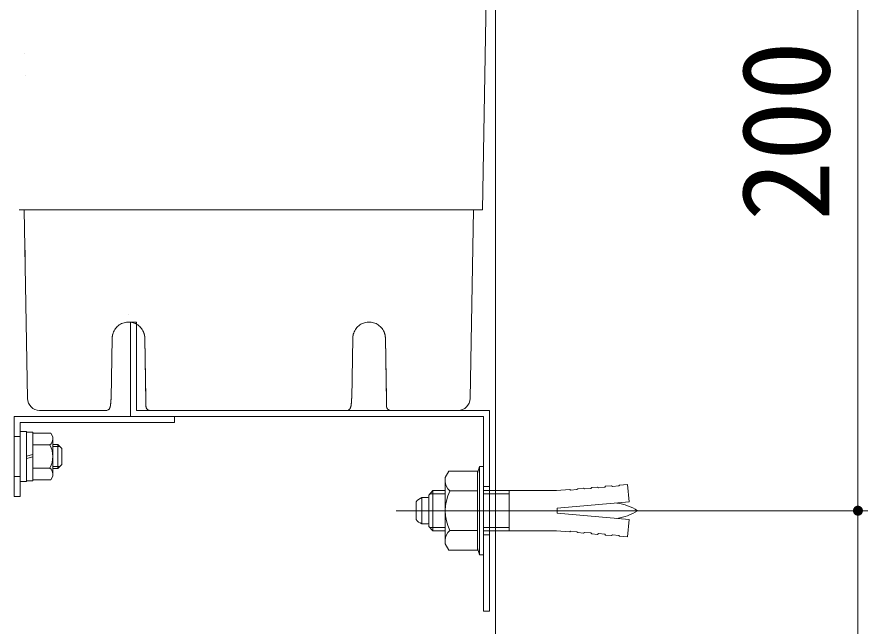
# Model space of a CAD drawing. Units: millimetres on the paper, scale 1:10. Extents: x -5513 to 202, y -3089 to 145.
# Drawn here: x 30.07 to 51.29, y 1.1 to 16.3 of the extents above; entities that cross this region are included whole.
import ezdxf
from ezdxf.enums import TextEntityAlignment as Align

# ---------------------------------------------------------------- set-up
doc = ezdxf.new("R2010")
doc.units = ezdxf.units.MM
doc.linetypes.add('DASHED', pattern=[7.5, 6, -1.5])
doc.linetypes.add('USER1', pattern=[2.38125, 1.5875, -0.79375])
for name, color, linetype, lineweight in [('0-1_0', 7, 'Continuous', 13), ('0-6_UM_PROD_BODY_0', 253, 'Continuous', 13), ('0-7_新しいレイヤ 1', 4, 'Continuous', 13)]:
    doc.layers.add(name, color=color, linetype=linetype, lineweight=lineweight)
doc.styles.add('ＭＳ ゴシック', font='')
doc.styles.get('ＭＳ ゴシック').set_extended_font_data('MS Gothic')

msp = doc.modelspace()

# ---------------------------------------------------------------- linework, layer by layer
at = {"layer": '0-1_0'}
for p, q in [((51.042, 4), (51.042, 24)), ((44, 4), (51.292, 4)), ((44, 4), (51.292, 4)), ((51.042, -26), (51.042, 4))]:
    msp.add_line(p, q, dxfattribs=at)
at = {"layer": '0-1_0', "color": 8}
for p, q in [((30.31, 5.928), (30.31, 4.773)), ((30.46, 5.639), (30.89, 5.639)), ((30.96, 5.597), (31.139, 5.597)), ((30.31, 5.362), (30.46, 5.402)), ((30.31, 5.3), (30.46, 5.34)), ((30.96, 5.105), (31.139, 5.105)), ((41.6, 5.1), (41.6, 2.9)), ((30.46, 5.062), (30.89, 5.062)), ((40.75, 4.5), (40.439, 4.5)), ((41.55, 4.491), (40.86, 4.491)), ((42.342, 4.5), (42.342, 3.5)), ((40.022, 3.778), (40.022, 4.223)), ((46.042, 4), (39.522, 4)), ((40.75, 3.5), (40.439, 3.5)), ((41.55, 3.51), (40.86, 3.51))]:
    msp.add_line(p, q, dxfattribs=at)
at = {"layer": '0-1_0', "color": 4}
msp.add_lwpolyline([(30, 6.351), (34, 6.351), (34, 6.201), (30.15, 6.201), (30.15, 4.351), (30, 4.351)], close=True, dxfattribs=at)
at = {"layer": '0-1_0', "color": 8}
for points in [[(30.15, 4.726), (30.31, 4.726), (30.31, 5.976), (30.15, 5.976)], [(30.31, 5.961), (30.46, 5.961), (30.46, 4.741), (30.31, 4.741)], [(41.55, 4.982), (41.55, 3.019), (40.84, 3.019), (40.75, 3.175), (40.75, 4.825), (40.84, 4.982)], [(40.342, 4.39), (40.439, 4.5), (40.439, 3.5), (40.342, 3.61)]]:
    msp.add_lwpolyline(points, close=True, dxfattribs=at)
at = {"layer": '0-1_0', "color": 4, "linetype": 'DASHED'}
for points in [[(30, 5.851), (30.15, 5.851), (30.15, 4.851), (30, 4.851)], [(41.7, 3.4), (41.85, 3.4), (41.85, 4.6), (41.7, 4.6)]]:
    msp.add_lwpolyline(points, close=True, dxfattribs=at)
at = {"layer": '0-1_0', "color": 8}
for points in [[(30.46, 5.928), (30.91, 5.928), (30.96, 5.841), (30.96, 4.861), (30.91, 4.773), (30.46, 4.773)], [(30.96, 5.051), (31.085, 5.051), (31.085, 5.651), (30.96, 5.651)], [(31.085, 5.651), (31.185, 5.551), (31.185, 5.151), (31.085, 5.051)], [(41.55, 3.069), (41.6, 2.9), (41.7, 2.9), (41.7, 5.1), (41.6, 5.1), (41.55, 4.932)], [(41.7, 4.5), (43.523, 4.5), (43.853, 4.529), (43.874, 4.511), (44.034, 4.525), (44.052, 4.547), (44.201, 4.56), (44.223, 4.542), (44.382, 4.555), (44.401, 4.577), (44.55, 4.59), (44.572, 4.572), (44.731, 4.586), (44.749, 4.608), (44.899, 4.621), (44.92, 4.603), (45.08, 4.616), (45.098, 4.638), (45.297, 4.656), (45.336, 4.217), (43.542, 4.06), (43.542, 3.94), (45.336, 3.784), (45.297, 3.345), (45.098, 3.363), (45.08, 3.384), (44.92, 3.398), (44.899, 3.38), (44.749, 3.393), (44.731, 3.415), (44.572, 3.429), (44.55, 3.411), (44.401, 3.424), (44.382, 3.445), (44.223, 3.459), (44.201, 3.441), (44.052, 3.454), (44.034, 3.476), (43.874, 3.49), (43.853, 3.472)], [(40.317, 4.325), (40.163, 4.325), (40.163, 3.675), (40.317, 3.675)], [(40.368, 4.419), (40.75, 4.419), (40.368, 4.419)], [(41.7, 4.419), (42.342, 4.419), (41.7, 4.419)], [(40.368, 3.582), (40.75, 3.582), (40.368, 3.582)], [(42.184, 3.582), (42.342, 3.582), (41.7, 3.582)], [(43.853, 3.472), (43.523, 3.5), (41.7, 3.5)]]:
    msp.add_lwpolyline(points, dxfattribs=at)
for centre, radius, start, end in [((30.757, 5.794), 0.203, 310.6671, 356.4624), ((30.333, 5.351), 0.627, 332.5775, 27.4225), ((30.757, 4.908), 0.203, 3.5377, 49.3329), ((41.1, 4.747), 0.351, 182.1031, 226.7988), ((41.896, 4), 1.146, 154.6539, 205.3461), ((40.292, 4), 0.35, 111.787, 140.482), ((40.317, 4.3), 0.025, 0, 90), ((44.879, 3), 1.2, 56.443, 82.688), ((44.879, 5), 1.2, 277.312, 303.557), ((40.292, 4), 0.35, 219.518, 248.213), ((40.317, 3.7), 0.025, 270, 0), ((41.1, 3.254), 0.351, 133.2012, 177.8969)]:
    msp.add_arc(centre, radius, start, end, dxfattribs=at)
at = {"layer": '0-1_0'}
for points in [[(51.166, 4.018), (50.921, 4.033), (50.918, 4.011)], [(51.166, 4.018), (50.921, 4.033), (50.918, 4.011)], [(51.162, 4.036), (50.929, 4.053), (50.921, 4.033)], [(51.162, 4.036), (50.929, 4.053), (50.921, 4.033)], [(51.162, 4.036), (50.921, 4.033), (51.166, 4.018)], [(51.162, 4.036), (50.921, 4.033), (51.166, 4.018)], [(51.155, 4.054), (50.939, 4.071), (50.929, 4.053)], [(51.155, 4.054), (50.939, 4.071), (50.929, 4.053)], [(51.155, 4.054), (50.929, 4.053), (51.162, 4.036)], [(51.155, 4.054), (50.929, 4.053), (51.162, 4.036)], [(51.145, 4.072), (50.952, 4.087), (50.939, 4.071)], [(51.145, 4.072), (50.952, 4.087), (50.939, 4.071)], [(51.145, 4.072), (50.939, 4.071), (51.155, 4.054)], [(51.145, 4.072), (50.939, 4.071), (51.155, 4.054)], [(51.131, 4.088), (50.965, 4.099), (50.952, 4.087)], [(51.131, 4.088), (50.965, 4.099), (50.952, 4.087)], [(51.131, 4.088), (50.952, 4.087), (51.145, 4.072)], [(51.131, 4.088), (50.952, 4.087), (51.145, 4.072)], [(51.114, 4.103), (50.98, 4.109), (50.965, 4.099)], [(51.114, 4.103), (50.98, 4.109), (50.965, 4.099)], [(51.114, 4.103), (50.965, 4.099), (51.131, 4.088)], [(51.114, 4.103), (50.965, 4.099), (51.131, 4.088)], [(51.095, 4.114), (50.995, 4.116), (50.98, 4.109)], [(51.095, 4.114), (50.995, 4.116), (50.98, 4.109)], [(51.095, 4.114), (50.98, 4.109), (51.114, 4.103)], [(51.095, 4.114), (50.98, 4.109), (51.114, 4.103)], [(51.074, 4.121), (51.013, 4.122), (50.995, 4.116)], [(51.074, 4.121), (51.013, 4.122), (50.995, 4.116)], [(51.074, 4.121), (50.995, 4.116), (51.095, 4.114)], [(51.074, 4.121), (50.995, 4.116), (51.095, 4.114)], [(51.053, 4.125), (51.013, 4.122), (51.074, 4.121)], [(51.053, 4.125), (51.032, 4.125), (51.013, 4.122)], [(51.053, 4.125), (51.013, 4.122), (51.074, 4.121)], [(51.053, 4.125), (51.032, 4.125), (51.013, 4.122)], [(51.166, 4.018), (50.918, 4.011), (51.167, 4)], [(51.166, 4.018), (50.918, 4.011), (51.167, 4)], [(51.167, 4), (50.918, 4.011), (50.918, 3.989)], [(51.167, 4), (50.918, 4.011), (50.918, 3.989)], [(51.167, 4), (50.918, 3.989), (51.166, 3.983)], [(51.167, 4), (50.918, 3.989), (51.166, 3.983)], [(51.166, 3.983), (50.918, 3.989), (50.921, 3.968)], [(51.166, 3.983), (50.918, 3.989), (50.921, 3.968)], [(51.166, 3.983), (50.921, 3.968), (51.162, 3.965)], [(51.166, 3.983), (50.921, 3.968), (51.162, 3.965)], [(51.162, 3.965), (50.921, 3.968), (50.929, 3.947)], [(51.162, 3.965), (50.921, 3.968), (50.929, 3.947)], [(51.162, 3.965), (50.929, 3.947), (51.155, 3.947)], [(51.162, 3.965), (50.929, 3.947), (51.155, 3.947)], [(51.155, 3.947), (50.929, 3.947), (50.939, 3.93)], [(51.155, 3.947), (50.929, 3.947), (50.939, 3.93)], [(51.155, 3.947), (50.939, 3.93), (51.145, 3.929)], [(51.155, 3.947), (50.939, 3.93), (51.145, 3.929)], [(51.145, 3.929), (50.939, 3.93), (50.952, 3.914)], [(51.145, 3.929), (50.939, 3.93), (50.952, 3.914)], [(51.145, 3.929), (50.952, 3.914), (51.131, 3.912)], [(51.145, 3.929), (50.952, 3.914), (51.131, 3.912)], [(51.131, 3.912), (50.952, 3.914), (50.965, 3.902)], [(51.131, 3.912), (50.952, 3.914), (50.965, 3.902)], [(51.131, 3.912), (50.965, 3.902), (51.114, 3.898)], [(51.131, 3.912), (50.965, 3.902), (51.114, 3.898)], [(51.114, 3.898), (50.965, 3.902), (50.98, 3.892)], [(51.114, 3.898), (50.965, 3.902), (50.98, 3.892)], [(51.114, 3.898), (50.98, 3.892), (51.095, 3.887)], [(51.114, 3.898), (50.98, 3.892), (51.095, 3.887)], [(51.095, 3.887), (50.98, 3.892), (50.995, 3.885)], [(51.095, 3.887), (50.98, 3.892), (50.995, 3.885)], [(51.095, 3.887), (50.995, 3.885), (51.074, 3.88)], [(51.095, 3.887), (50.995, 3.885), (51.074, 3.88)], [(51.074, 3.88), (50.995, 3.885), (51.013, 3.879)], [(51.074, 3.88), (50.995, 3.885), (51.013, 3.879)], [(51.074, 3.88), (51.013, 3.879), (51.053, 3.876)], [(51.074, 3.88), (51.013, 3.879), (51.053, 3.876)], [(51.053, 3.876), (51.013, 3.879), (51.032, 3.876)], [(51.053, 3.876), (51.013, 3.879), (51.032, 3.876)]]:
    msp.add_solid(points, dxfattribs=at)
at = {"layer": '0-6_UM_PROD_BODY_0'}
for p, q in [((41.85, 21.5), (41.675, 11.5)), ((30.261, 15.39), (30.261, 15.39)), ((30.271, 14.84), (30.271, 14.84)), ((30.324, 11.5), (30.119, 11.5)), ((30.248, 11.499), (30.331, 6.794)), ((30.251, 11.5), (30.251, 11.5)), ((41.375, 11.5), (30.324, 11.5)), ((41.451, 11.499), (41.369, 6.794)), ((41.675, 11.5), (41.375, 11.5)), ((30.261, 10.774), (30.261, 10.774)), ((30.261, 10.774), (30.271, 10.224)), ((32.416, 6.794), (32.443, 8.299)), ((33.257, 8.299), (33.283, 6.794)), ((38.417, 6.794), (38.443, 8.299)), ((39.257, 8.299), (39.283, 6.794)), ((33.283, 6.794), (33.286, 6.598)), ((39.283, 6.794), (39.287, 6.598)), ((32.313, 6.499), (30.632, 6.499)), ((33.138, 6.501), (33.138, 6.499)), ((38.313, 6.499), (33.386, 6.499)), ((41.068, 6.499), (39.387, 6.499))]:
    msp.add_line(p, q, dxfattribs=at)
at = {"layer": '0-6_UM_PROD_BODY_0', "linetype": 'USER1'}
for p, q in [((30.263, 15.39), (30.263, 15.39)), ((30.271, 14.84), (30.273, 14.84)), ((30.273, 14.84), (30.273, 14.84)), ((41.449, 11.5), (41.449, 11.5)), ((30.263, 10.774), (30.263, 10.774)), ((30.263, 10.774), (30.263, 10.774)), ((30.271, 10.224), (30.273, 10.224)), ((30.273, 10.224), (30.273, 10.224)), ((30.273, 10.224), (30.273, 10.224)), ((32.847, 8.899), (32.849, 8.899)), ((32.849, 8.899), (32.851, 8.899)), ((32.849, 8.899), (32.851, 8.899)), ((32.443, 8.299), (32.443, 8.299)), ((33.257, 8.299), (33.286, 6.598)), ((33.257, 8.299), (33.257, 8.299)), ((33.257, 8.299), (33.257, 8.299)), ((38.443, 8.299), (38.443, 8.299)), ((39.257, 8.299), (39.287, 6.598)), ((39.257, 8.299), (39.257, 8.299)), ((32.313, 6.499), (32.313, 6.499)), ((38.313, 6.499), (38.313, 6.499))]:
    msp.add_line(p, q, dxfattribs=at)
at = {"layer": '0-6_UM_PROD_BODY_0'}
for points in [[(30.271, 10.224), (30.271, 10.224), (30.261, 10.774)], [(32.443, 8.299), (32.444, 8.332), (32.449, 8.364), (32.456, 8.396), (32.465, 8.427), (32.477, 8.457), (32.491, 8.486), (32.508, 8.514), (32.527, 8.54), (32.547, 8.565), (32.57, 8.588), (32.595, 8.61), (32.621, 8.629), (32.648, 8.646), (32.677, 8.661), (32.707, 8.674), (32.738, 8.684), (32.769, 8.691), (32.801, 8.696), (32.833, 8.699), (32.866, 8.699), (32.898, 8.696), (32.93, 8.691), (32.962, 8.684), (32.992, 8.673), (33.022, 8.661), (33.051, 8.646), (33.079, 8.629), (33.105, 8.61), (33.129, 8.588), (33.152, 8.565), (33.172, 8.54), (33.191, 8.514), (33.208, 8.486), (33.222, 8.457), (33.234, 8.427), (33.243, 8.396), (33.25, 8.364), (33.255, 8.332), (33.257, 8.299)], [(38.443, 8.299), (38.445, 8.332), (38.449, 8.364), (38.456, 8.396), (38.466, 8.427), (38.477, 8.457), (38.492, 8.486), (38.508, 8.514), (38.527, 8.54), (38.548, 8.565), (38.57, 8.588), (38.595, 8.61), (38.621, 8.629), (38.648, 8.646), (38.677, 8.661), (38.707, 8.674), (38.738, 8.684), (38.769, 8.691), (38.801, 8.696), (38.834, 8.699), (38.866, 8.699), (38.898, 8.696), (38.93, 8.691), (38.962, 8.684), (38.993, 8.673), (39.023, 8.661), (39.051, 8.646), (39.079, 8.629), (39.105, 8.61), (39.129, 8.588), (39.152, 8.565), (39.173, 8.54), (39.191, 8.514), (39.208, 8.486), (39.222, 8.457), (39.234, 8.427), (39.244, 8.396), (39.251, 8.364), (39.255, 8.332), (39.257, 8.299)], [(32.313, 6.499), (32.329, 6.506), (32.345, 6.513), (32.353, 6.518), (32.356, 6.52), (32.358, 6.522), (32.361, 6.524), (32.364, 6.528), (32.368, 6.533), (32.372, 6.539), (32.376, 6.545), (32.379, 6.551), (32.382, 6.557), (32.385, 6.564), (32.388, 6.571), (32.39, 6.578), (32.392, 6.585), (32.394, 6.593), (32.396, 6.601), (32.398, 6.608), (32.399, 6.617), (32.401, 6.625), (32.402, 6.633), (32.403, 6.642), (32.404, 6.651), (32.405, 6.66), (32.406, 6.669), (32.407, 6.678), (32.408, 6.688), (32.409, 6.697), (32.41, 6.706), (32.41, 6.716), (32.411, 6.725), (32.412, 6.735), (32.412, 6.744), (32.413, 6.753), (32.413, 6.763), (32.414, 6.773), (32.414, 6.783), (32.415, 6.794)], [(38.313, 6.499), (38.328, 6.504), (38.334, 6.507), (38.34, 6.51), (38.346, 6.514), (38.353, 6.518), (38.358, 6.523), (38.363, 6.528), (38.368, 6.533), (38.372, 6.539), (38.376, 6.545), (38.379, 6.551), (38.382, 6.557), (38.385, 6.564), (38.388, 6.571), (38.39, 6.578), (38.392, 6.585), (38.395, 6.593), (38.396, 6.601), (38.398, 6.608), (38.4, 6.617), (38.401, 6.625), (38.402, 6.633), (38.404, 6.642), (38.405, 6.651), (38.406, 6.66), (38.407, 6.669), (38.408, 6.678), (38.409, 6.688), (38.409, 6.697), (38.41, 6.706), (38.411, 6.716), (38.411, 6.725), (38.412, 6.735), (38.413, 6.744), (38.413, 6.753), (38.414, 6.763), (38.414, 6.773), (38.414, 6.783), (38.415, 6.794)], [(33.386, 6.499), (33.382, 6.499), (33.378, 6.5), (33.374, 6.5), (33.37, 6.501), (33.366, 6.501), (33.363, 6.502), (33.359, 6.503), (33.355, 6.504), (33.351, 6.506), (33.348, 6.507), (33.344, 6.509), (33.34, 6.511), (33.337, 6.512), (33.333, 6.514), (33.33, 6.517), (33.327, 6.519), (33.324, 6.521), (33.321, 6.524), (33.318, 6.527), (33.315, 6.529), (33.312, 6.532), (33.309, 6.535), (33.307, 6.538), (33.305, 6.542), (33.302, 6.545), (33.3, 6.548), (33.298, 6.552), (33.297, 6.555), (33.295, 6.559), (33.293, 6.563), (33.292, 6.566), (33.291, 6.57), (33.29, 6.574), (33.289, 6.578), (33.288, 6.582), (33.287, 6.586), (33.287, 6.59), (33.286, 6.594), (33.286, 6.598)], [(39.387, 6.499), (39.383, 6.499), (39.379, 6.5), (39.375, 6.5), (39.371, 6.501), (39.367, 6.501), (39.363, 6.502), (39.359, 6.503), (39.355, 6.504), (39.351, 6.506), (39.348, 6.507), (39.344, 6.509), (39.341, 6.511), (39.337, 6.512), (39.334, 6.514), (39.33, 6.517), (39.327, 6.519), (39.324, 6.521), (39.321, 6.524), (39.318, 6.527), (39.315, 6.529), (39.312, 6.532), (39.31, 6.535), (39.307, 6.538), (39.305, 6.542), (39.303, 6.545), (39.301, 6.548), (39.299, 6.552), (39.297, 6.555), (39.295, 6.559), (39.294, 6.563), (39.292, 6.566), (39.291, 6.57), (39.29, 6.574), (39.289, 6.578), (39.288, 6.582), (39.288, 6.586), (39.287, 6.59), (39.287, 6.594), (39.287, 6.598)]]:
    msp.add_lwpolyline(points, dxfattribs=at)
at = {"layer": '0-6_UM_PROD_BODY_0', "linetype": 'USER1'}
for points in [[(32.482, 8.467), (32.482, 8.467), (32.482, 8.467), (32.482, 8.467), (32.482, 8.466), (32.481, 8.466), (32.481, 8.466), (32.481, 8.466), (32.481, 8.465), (32.481, 8.465), (32.481, 8.465), (32.481, 8.465), (32.481, 8.465), (32.481, 8.464), (32.481, 8.464), (32.48, 8.464), (32.48, 8.464), (32.48, 8.464), (32.48, 8.463), (32.48, 8.463), (32.48, 8.463), (32.48, 8.463), (32.48, 8.462), (32.48, 8.462), (32.48, 8.462), (32.479, 8.462), (32.479, 8.462), (32.479, 8.461), (32.479, 8.461), (32.479, 8.461), (32.479, 8.461), (32.479, 8.461), (32.479, 8.46), (32.479, 8.46), (32.479, 8.46), (32.478, 8.46), (32.478, 8.459), (32.478, 8.459), (32.478, 8.459), (32.478, 8.459)], [(33.243, 8.395), (33.243, 8.397), (33.242, 8.399), (33.242, 8.401), (33.241, 8.403), (33.241, 8.405), (33.24, 8.407), (33.24, 8.409), (33.239, 8.411), (33.238, 8.412), (33.238, 8.414), (33.237, 8.416), (33.237, 8.418), (33.236, 8.42), (33.235, 8.422), (33.235, 8.424), (33.234, 8.426), (33.234, 8.427), (33.233, 8.429), (33.232, 8.431), (33.232, 8.433), (33.231, 8.435), (33.23, 8.437), (33.229, 8.439), (33.229, 8.44), (33.228, 8.442), (33.227, 8.444), (33.227, 8.446), (33.226, 8.448), (33.225, 8.45), (33.224, 8.451), (33.223, 8.453), (33.223, 8.455), (33.222, 8.457), (33.221, 8.459), (33.22, 8.46), (33.219, 8.462), (33.219, 8.464), (33.218, 8.466), (33.217, 8.468)], [(33.257, 8.299), (33.257, 8.302), (33.256, 8.304), (33.256, 8.306), (33.256, 8.309), (33.256, 8.311), (33.256, 8.313), (33.256, 8.315), (33.256, 8.318), (33.256, 8.32), (33.256, 8.322), (33.255, 8.324), (33.255, 8.327), (33.255, 8.329), (33.255, 8.331), (33.255, 8.333), (33.254, 8.336), (33.254, 8.338), (33.254, 8.34), (33.254, 8.342), (33.253, 8.345), (33.253, 8.347), (33.253, 8.349), (33.252, 8.352), (33.252, 8.354), (33.252, 8.356), (33.251, 8.358), (33.251, 8.36), (33.25, 8.363), (33.25, 8.365), (33.25, 8.367), (33.249, 8.369), (33.249, 8.372), (33.248, 8.374), (33.248, 8.376), (33.247, 8.378), (33.247, 8.381), (33.246, 8.383), (33.246, 8.385), (33.245, 8.387)]]:
    msp.add_lwpolyline(points, dxfattribs=at)
for centre, radius, start, end in [((32.849, 8.289), 0.61, 89.841, 90.1589), ((32.85, 8.292), 0.407, 166.4757, 178.9992), ((32.85, 8.292), 0.407, 155.6014, 156.9846), ((38.85, 8.292), 0.407, 166.3541, 178.9986), ((38.85, 8.292), 0.407, 155.3675, 156.518), ((38.85, 8.292), 0.407, 16.8347, 27.5473), ((38.85, 8.292), 0.407, 1.0012, 13.5469)]:
    msp.add_arc(centre, radius, start, end, dxfattribs=at)
at = {"layer": '0-6_UM_PROD_BODY_0'}
for centre, radius, start, end in [((30.632, 6.799), 0.3, 181, 270), ((33.333, 8.473), 1.68, 268.2947, 268.3519), ((39.333, 8.473), 1.68, 268.2947, 268.3519), ((41.068, 6.799), 0.3, 270, 359)]:
    msp.add_arc(centre, radius, start, end, dxfattribs=at)
at = {"layer": '0-7_新しいレイヤ 1', "color": 9}
msp.add_line((42, -6.579), (42, 90.831), dxfattribs=at)
at = {"layer": '0-7_新しいレイヤ 1'}
for p, q in [((32.9, 6.351), (41.7, 6.351)), ((41.7, 6.351), (41.7, 1.5))]:
    msp.add_line(p, q, dxfattribs=at)
for points in [[(33.05, 6.501), (33.05, 8.701), (32.9, 8.701)], [(33.05, 8.701), (32.9, 8.701), (32.9, 6.351)], [(41.85, 6.301), (41.85, 6.501), (38.85, 6.501), (33.05, 6.501)], [(41.85, 6.301), (41.85, 6.501), (39.05, 6.501)], [(41.7, 1.5), (41.85, 1.5), (41.85, 6.501), (41.65, 6.501)]]:
    msp.add_lwpolyline(points, dxfattribs=at)

# ---------------------------------------------------------------- texts
at = {"layer": '0-1_0', "style": 'ＭＳ ゴシック'}
msp.add_text('200', height=2.199, rotation=90, dxfattribs=at).set_placement((50.992, 11.217), align=Align.BOTTOM_LEFT)

doc.saveas('drawing.dxf')
